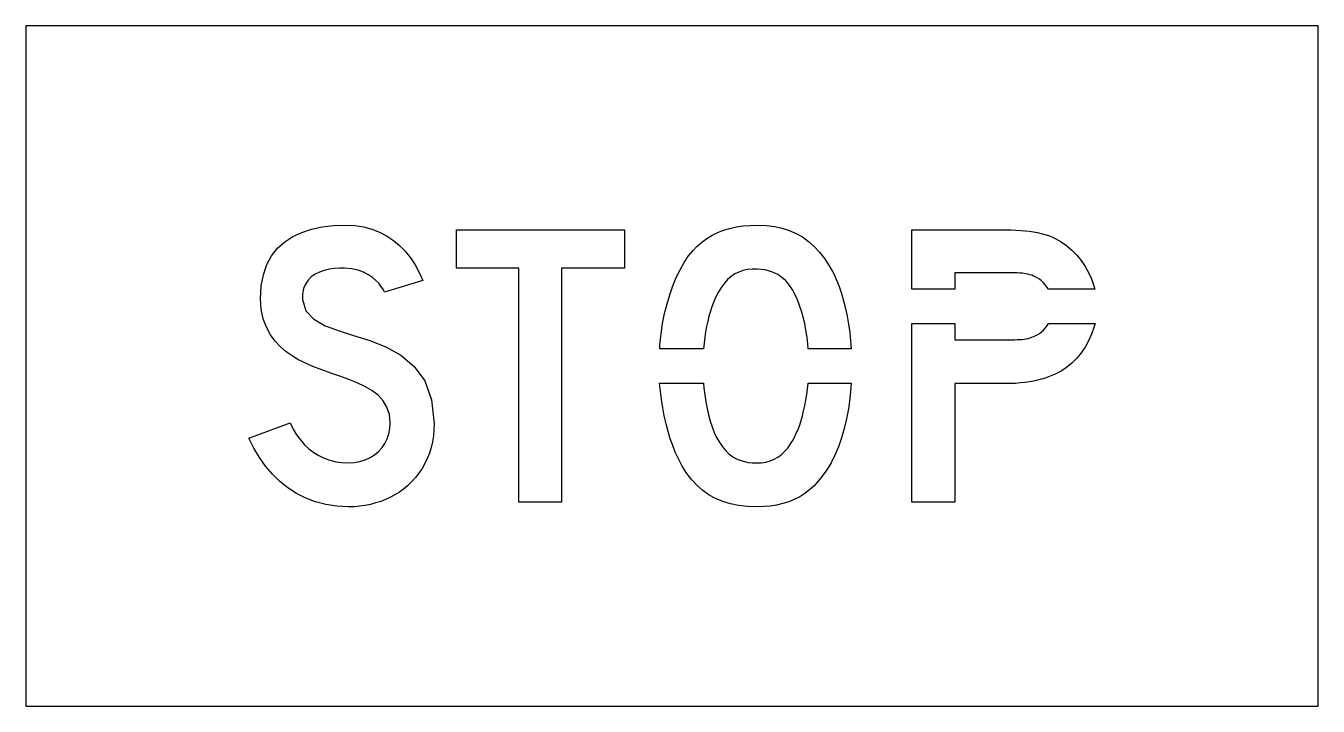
# Model space of a CAD drawing. Extents: x 0 to 19, y 0 to 10.
import ezdxf

# ---------------------------------------------------------------- set-up
doc = ezdxf.new("R2010")
doc.units = 0
doc.layers.add('CUT', color=7, linetype='Continuous')
doc.layers.add('OUTSIDE', color=1, linetype='Continuous')

msp = doc.modelspace()

# ---------------------------------------------------------------- linework, layer by layer
at = {"layer": 'CUT'}
for points in [[(5.9577, 3.802), (5.9325, 3.7208), (5.9017, 3.642), (5.8657, 3.5664), (5.8245, 3.494), (5.7785, 3.4244), (5.7273, 3.3588), (5.6713, 3.2968), (5.6105, 3.2384), (5.5525, 3.1912), (5.4913, 3.1476), (5.4269, 3.1076), (5.3597, 3.0712), (5.2901, 3.0388), (5.2173, 3.0104), (5.1425, 2.9864), (5.0657, 2.9664), (4.9869, 2.9504), (4.9061, 2.9392), (4.8237, 2.932), (4.7401, 2.93), (4.5721, 2.938), (4.4117, 2.9628), (4.2597, 3.0028), (4.1153, 3.0576), (3.9797, 3.1264), (3.8525, 3.2088), (3.7341, 3.3036), (3.6249, 3.41), (3.5245, 3.528), (3.4337, 3.656), (3.3521, 3.7936), (3.2805, 3.9404), (3.8841, 4.1648), (3.9289, 4.0736), (3.9797, 3.9896), (4.0357, 3.9128), (4.0969, 3.8436), (4.1625, 3.782), (4.2333, 3.728), (4.3081, 3.682), (4.3873, 3.644), (4.4701, 3.6144), (4.5569, 3.5928), (4.6469, 3.58), (4.7401, 3.5756), (4.8289, 3.5808), (4.9125, 3.5956), (4.9905, 3.62), (5.0625, 3.6536), (5.1277, 3.6948), (5.1857, 3.744), (5.2365, 3.8), (5.2789, 3.8624), (5.3125, 3.9308), (5.3373, 4.0044), (5.3525, 4.0824), (5.3577, 4.1648), (5.3453, 4.2892), (5.3097, 4.3968), (5.2533, 4.4896), (5.1785, 4.57), (5.0881, 4.6392), (4.9841, 4.7), (4.8693, 4.754), (4.7465, 4.8032), (4.6177, 4.8496), (4.4853, 4.8956), (4.3525, 4.9428), (4.2209, 4.9928), (4.1557, 5.0208), (4.0809, 5.0552), (3.9997, 5.0972), (3.9149, 5.1484), (3.8289, 5.2092), (3.7457, 5.2808), (3.6669, 5.364), (3.5961, 5.4596), (3.5361, 5.5692), (3.4897, 5.6936), (3.4597, 5.8332), (3.4489, 5.9896), (3.4601, 6.176), (3.4917, 6.3424), (3.5437, 6.49), (3.6137, 6.6188), (3.7013, 6.7304), (3.8053, 6.8244), (3.9237, 6.9024), (4.0561, 6.9648), (4.2009, 7.012), (4.3569, 7.0448), (4.5233, 7.064), (4.6981, 7.07), (4.8345, 7.0636), (4.9637, 7.044), (5.0849, 7.012), (5.1989, 6.9684), (5.3049, 6.9132), (5.4033, 6.8472), (5.4945, 6.7712), (5.5777, 6.6856), (5.6533, 6.5904), (5.7217, 6.4872), (5.7821, 6.3752), (5.8349, 6.256), (5.2737, 6.0876), (5.2705, 6.0944), (5.2609, 6.1128), (5.2445, 6.1404), (5.2205, 6.1756), (5.1881, 6.2156), (5.1473, 6.258), (5.0969, 6.3008), (5.0365, 6.3412), (4.9657, 6.378), (4.8837, 6.4076), (4.7901, 6.4288), (4.6841, 6.4384), (4.6093, 6.4396), (4.5341, 6.4344), (4.4593, 6.4236), (4.3869, 6.406), (4.3181, 6.3812), (4.2541, 6.3492), (4.1973, 6.3092), (4.1485, 6.2608), (4.1097, 6.2036), (4.0821, 6.1376), (4.0673, 6.0616), (4.0665, 5.9756), (4.1165, 5.8132), (4.2297, 5.6912), (4.3929, 5.5976), (4.5937, 5.5212), (4.8189, 5.4504), (5.0561, 5.3736), (5.2917, 5.28), (5.5137, 5.1572), (5.7085, 4.9944), (5.8637, 4.78), (5.9665, 4.5028), (6.0033, 4.1508), (6.0005, 4.0604), (5.9917, 3.972), (5.9777, 3.886)], [(11.4513, 5.6228), (11.4293, 5.7164), (11.4045, 5.806), (11.3765, 5.8912), (11.3453, 5.9712), (11.3113, 6.0464), (11.2741, 6.1156), (11.2417, 6.166), (11.2081, 6.2108), (11.1733, 6.2508), (11.1361, 6.2864), (11.0973, 6.3172), (11.0565, 6.344), (11.0133, 6.3664), (10.9673, 6.3852), (10.9189, 6.4), (10.8673, 6.4116), (10.8125, 6.4196), (10.7545, 6.4244), (10.6797, 6.4244), (10.6093, 6.4176), (10.5433, 6.4032), (10.4813, 6.3816), (10.4233, 6.3524), (10.3689, 6.3156), (10.3177, 6.2716), (10.2701, 6.2196), (10.2257, 6.16), (10.1841, 6.0924), (10.1453, 6.0168), (10.1089, 5.9332), (10.0853, 5.8712), (10.0637, 5.8044), (10.0437, 5.7332), (10.0253, 5.6584), (10.0093, 5.5804), (9.9949, 5.5), (9.9829, 5.4176), (9.9729, 5.3336), (9.9652, 5.251), (9.3187, 5.251), (9.3229, 5.3164), (9.3397, 5.4724), (9.3625, 5.624), (9.3917, 5.7708), (9.4265, 5.9124), (9.4669, 6.048), (9.5129, 6.1772), (9.5637, 6.2996), (9.6193, 6.4148), (9.6797, 6.522), (9.7441, 6.6212), (9.8057, 6.6948), (9.8709, 6.7616), (9.9397, 6.8216), (10.0129, 6.8748), (10.0905, 6.9212), (10.1721, 6.9616), (10.2589, 6.9952), (10.3501, 7.0224), (10.4469, 7.0436), (10.5485, 7.0584), (10.6557, 7.0672), (10.7689, 7.07), (10.8917, 7.0656), (11.0089, 7.0512), (11.1197, 7.0276), (11.2245, 6.9936), (11.3241, 6.95), (11.4177, 6.8964), (11.5065, 6.8324), (11.5901, 6.7584), (11.6689, 6.6736), (11.7429, 6.578), (11.8121, 6.4716), (11.8777, 6.3544), (11.9181, 6.2636), (11.9557, 6.1668), (11.9901, 6.0648), (12.0213, 5.9576), (12.0493, 5.8464), (12.0741, 5.7316), (12.0949, 5.6132), (12.1125, 5.4924), (12.1261, 5.3696), (12.1356, 5.251), (11.5027, 5.251), (11.4969, 5.3204), (11.4849, 5.4244), (11.4697, 5.5252)], [(7.2457, 3), (7.2457, 6.4384), (6.3337, 6.4384), (6.3337, 7), (8.8037, 7), (8.8037, 6.4384), (7.8773, 6.4384), (7.8773, 3)], [(14.9333, 6.2496), (14.9013, 6.2756), (14.8669, 6.2984), (14.8397, 6.3116), (14.8137, 6.3228), (14.7881, 6.3328), (14.7625, 6.3412), (14.7365, 6.3484), (14.7093, 6.3544), (14.6801, 6.3592), (14.6489, 6.3628), (14.6145, 6.3652), (14.5765, 6.3672), (14.5349, 6.368), (14.4881, 6.3684), (13.6601, 6.3684), (13.6601, 6.1282), (13.0285, 6.1282), (13.0285, 7), (14.4041, 7), (14.4825, 6.9992), (14.5565, 6.9976), (14.6265, 6.994), (14.6929, 6.9892), (14.7561, 6.9824), (14.8161, 6.9736), (14.8737, 6.9628), (14.9289, 6.95), (14.9821, 6.9348), (15.0337, 6.9172), (15.0841, 6.8968), (15.1337, 6.8736), (15.2197, 6.8264), (15.3013, 6.7696), (15.3781, 6.704), (15.4497, 6.6308), (15.5153, 6.5508), (15.5741, 6.4648), (15.6257, 6.374), (15.6693, 6.2792), (15.7041, 6.1808), (15.7178, 6.1282), (15.0333, 6.1282), (15.0165, 6.1552), (14.9913, 6.1892), (14.9637, 6.2208)], [(15.5153, 5.1932), (15.4497, 5.114), (15.3781, 5.0424), (15.3013, 4.9788), (15.2197, 4.9248), (15.1337, 4.8808), (15.0869, 4.8604), (15.0377, 4.8412), (14.9861, 4.8232), (14.9321, 4.8068), (14.8753, 4.792), (14.8161, 4.7788), (14.7545, 4.7676), (14.6897, 4.758), (14.6225, 4.7504), (14.5525, 4.7448), (14.4797, 4.7416), (14.4041, 4.7404), (13.6601, 4.7404), (13.6601, 3), (13.0285, 3), (13.0285, 5.6262), (13.6601, 5.6262), (13.6601, 5.386), (14.4881, 5.386), (14.5349, 5.3864), (14.5765, 5.3872), (14.6145, 5.3892), (14.6489, 5.3916), (14.6801, 5.3952), (14.7093, 5.4), (14.7365, 5.406), (14.7625, 5.4128), (14.7881, 5.4216), (14.8137, 5.4316), (14.8397, 5.4428), (14.8669, 5.456), (14.9013, 5.476), (14.9333, 5.5), (14.9637, 5.528), (14.9913, 5.5592), (15.0165, 5.5932), (15.0366, 5.6262), (15.7195, 5.6262), (15.7041, 5.5656), (15.6693, 5.466), (15.6257, 5.37), (15.5741, 5.2788)], [(12.0317, 4.0808), (11.9921, 3.9436), (11.9465, 3.8128), (11.8953, 3.6904), (11.8389, 3.5764), (11.7765, 3.4724), (11.7089, 3.3788), (11.6509, 3.3052), (11.5885, 3.2384), (11.5221, 3.1784), (11.4517, 3.1252), (11.3773, 3.0788), (11.2985, 3.0384), (11.2157, 3.0048), (11.1289, 2.9776), (11.0381, 2.9564), (10.9429, 2.9416), (10.8437, 2.9328), (10.7405, 2.93), (10.6045, 2.9344), (10.4769, 2.9488), (10.3577, 2.9724), (10.2457, 3.0064), (10.1413, 3.05), (10.0441, 3.1036), (9.9537, 3.1676), (9.8693, 3.2416), (9.7913, 3.3264), (9.7189, 3.422), (9.6517, 3.5284), (9.5897, 3.6456), (9.5489, 3.7336), (9.5105, 3.8292), (9.4749, 3.9312), (9.4421, 4.0384), (9.4125, 4.1508), (9.3861, 4.2668), (9.3637, 4.3856), (9.3445, 4.5064), (9.3293, 4.6284), (9.3183, 4.749), (9.9644, 4.749), (9.9701, 4.6776), (9.9821, 4.5744), (9.9977, 4.4736), (10.0161, 4.3756), (10.0377, 4.2808), (10.0629, 4.1904), (10.0909, 4.1048), (10.1221, 4.0248), (10.1561, 3.9512), (10.1933, 3.8844), (10.2257, 3.834), (10.2601, 3.7884), (10.2965, 3.7472), (10.3353, 3.7104), (10.3761, 3.6784), (10.4197, 3.6508), (10.4657, 3.6276), (10.5145, 3.6088), (10.5665, 3.594), (10.6213, 3.5836), (10.6793, 3.5776), (10.7405, 3.5756), (10.8121, 3.5788), (10.8789, 3.5884), (10.9417, 3.6052), (11.0005, 3.6284), (11.0557, 3.6588), (11.1073, 3.6964), (11.1557, 3.7412), (11.2013, 3.7936), (11.2441, 3.8536), (11.2841, 3.9216), (11.3221, 3.9972), (11.3581, 4.0808), (11.3789, 4.1368), (11.3989, 4.2), (11.4177, 4.2688), (11.4357, 4.342), (11.4521, 4.4196), (11.4669, 4.5), (11.4801, 4.5824), (11.4913, 4.666), (11.5005, 4.749), (12.1357, 4.749), (12.1313, 4.6784), (12.1157, 4.5236), (12.0937, 4.3716), (12.0657, 4.224)]]:
    msp.add_lwpolyline(points, close=True, dxfattribs=at)
at = {"layer": 'OUTSIDE'}
msp.add_lwpolyline([(0, 0), (19, 0), (19, 10), (0, 10)], close=True, dxfattribs=at)

doc.saveas('drawing.dxf')
